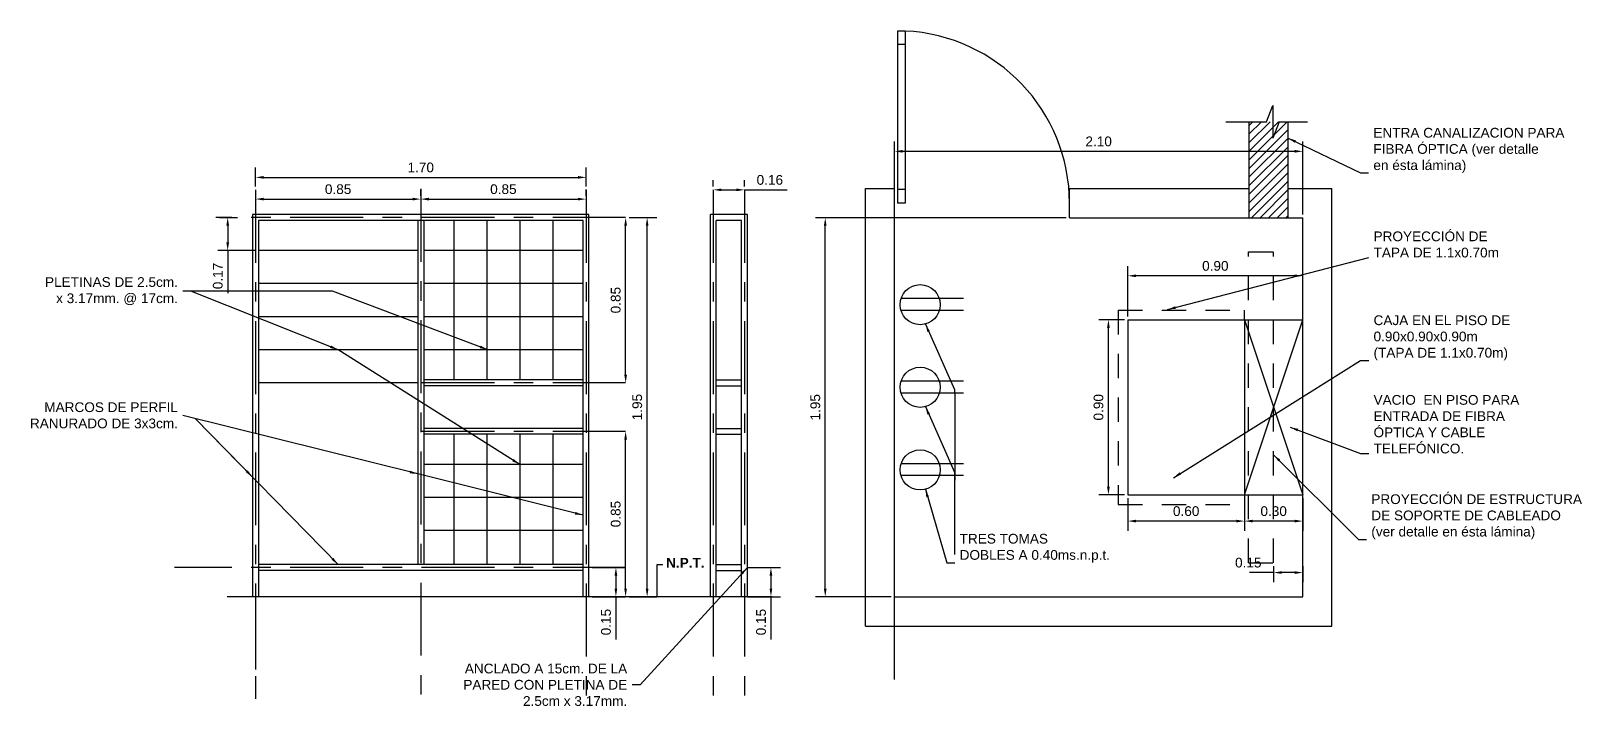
# Model space of a CAD drawing. Extents: x -1592 to 8, y 0 to 418.
# Drawn here: x -1271.01 to -1263.04, y 297.62 to 301.09 of the extents above; entities that cross this region are included whole.
import ezdxf

# ---------------------------------------------------------------- set-up
doc = ezdxf.new("R2010")
doc.units = 0
doc.header["$LTSCALE"] = 0.5
doc.header["$MEASUREMENT"] = 0
doc.linetypes.add('CENTER2', pattern=[1.125, 0.75, -0.125, 0.125, -0.125])
doc.linetypes.add('HIDDEN', pattern=[0.375, 0.25, -0.125])
doc.layers.get('DEFPOINTS').update_dxf_attribs({"linetype": 'CONTINUOUS'})
for name, color, linetype in [('2', 1, 'CONTINUOUS'), ('COTAS', 1, 'CONTINUOUS'), ('edificio', 1, 'CONTINUOUS'), ('EJES', 6, 'CENTER2'), ('fib-optica', 2, 'CONTINUOUS'), ('METAL', 1, 'CONTINUOUS'), ('paredes', 1, 'CONTINUOUS'), ('PISO', 9, 'CONTINUOUS'), ('PROYECCIONES', 6, 'HIDDEN'), ('TUBOS', 3, 'CONTINUOUS')]:
    doc.layers.add(name, color=color, linetype=linetype)
doc.styles.add('RAFA', font='sanssb__.ttf')
doc.styles.add('SANSSERIF', font='sas_____.pfb')
doc.dimstyles.new('1-25', dxfattribs={"dimscale": 0.278, "dimtxt": 0.18, "dimasz": 0.15, "dimexe": 0.18, "dimexo": 0.0625, "dimgap": 0.09, "dimtad": 1, "dimzin": 0, "dimdsep": 46, "dimtxsty": 'SANSSERIF', "dimcen": 0.09, "dimclrd": 6, "dimclre": 6, "dimclrt": 1, "dimaunit": 1, "dimadec": 1, "dimazin": 0, "dimtfac": 1, "dimtofl": 0, "dimtmove": 0, "dimatfit": 3, "dimfxl": 1, "dimtolj": 1, "dimtzin": 0, "dimarcsym": 0})

# ---------------------------------------------------------------- blocks, each defined once
blk = doc.blocks.new('*D70')
at = {"layer": 'COTAS', "color": 6, "lineweight": -2, "transparency": 16777216}
for p, q in [((-1265.6898, 300.1331), (-1266.9788, 300.1331)), ((-1266.9287, 298.2248), (-1266.9287, 300.0914)), ((-1266.5898, 298.1831), (-1266.9788, 298.1831))]:
    blk.add_line(p, q, dxfattribs=at)
at = {"layer": 'COTAS', "color": 6, "transparency": 16777216}
for points in [[(-1266.9357, 300.0914), (-1266.9218, 300.0914), (-1266.9287, 300.1331)], [(-1266.9357, 298.2248), (-1266.9218, 298.2248), (-1266.9287, 298.1831)]]:
    blk.add_solid(points, dxfattribs=at)
at = {"layer": 'DEFPOINTS', "color": 0, "transparency": 16777216}
for p in [(-1266.9287, 300.1331), (-1265.6725, 300.1331), (-1266.5725, 298.1831)]:
    blk.add_point(p, dxfattribs=at)
at = {"layer": 'COTAS', "color": 1, "transparency": 16777216, "insert": (-1266.9795, 299.1581), "char_height": 0.05004, "attachment_point": 5, "rotation": 90, "style": 'SANSSERIF'}
blk.add_mtext('\\A1;1.95', dxfattribs=at)
blk = doc.blocks.new('*D71')
at = {"layer": 'COTAS', "color": 6, "lineweight": -2, "transparency": 16777216}
for p, q in [((-1266.5725, 300.1504), (-1266.5725, 300.5245)), ((-1264.4725, 300.1504), (-1264.4725, 300.5245)), ((-1266.5308, 300.4745), (-1264.5142, 300.4745))]:
    blk.add_line(p, q, dxfattribs=at)
at = {"layer": 'COTAS', "color": 6, "transparency": 16777216}
for points in [[(-1266.5308, 300.4814), (-1266.5308, 300.4675), (-1266.5725, 300.4745)], [(-1264.5142, 300.4814), (-1264.5142, 300.4675), (-1264.4725, 300.4745)]]:
    blk.add_solid(points, dxfattribs=at)
at = {"layer": 'DEFPOINTS', "color": 0, "transparency": 16777216}
for p in [(-1264.4725, 300.4745), (-1266.5725, 300.1331), (-1264.4725, 300.1331)]:
    blk.add_point(p, dxfattribs=at)
at = {"layer": 'COTAS', "color": 1, "transparency": 16777216, "insert": (-1265.5225, 300.5253), "char_height": 0.05004, "attachment_point": 5, "style": 'SANSSERIF'}
blk.add_mtext('\\A1;2.10', dxfattribs=at)
blk = doc.blocks.new('*D72')
at = {"layer": 'COTAS', "color": 6, "lineweight": -2, "transparency": 16777216}
for p, q in [((-1264.7725, 298.6907), (-1264.7725, 298.523)), ((-1264.4725, 298.6907), (-1264.4725, 298.523)), ((-1264.5142, 298.5731), (-1264.7308, 298.5731))]:
    blk.add_line(p, q, dxfattribs=at)
at = {"layer": 'COTAS', "color": 6, "transparency": 16777216}
for points in [[(-1264.7308, 298.58), (-1264.7308, 298.5661), (-1264.7725, 298.5731)], [(-1264.5142, 298.58), (-1264.5142, 298.5661), (-1264.4725, 298.5731)]]:
    blk.add_solid(points, dxfattribs=at)
at = {"layer": 'DEFPOINTS', "color": 0, "transparency": 16777216}
for p in [(-1264.7725, 298.7081), (-1264.4725, 298.7081), (-1264.7725, 298.5731)]:
    blk.add_point(p, dxfattribs=at)
at = {"layer": 'COTAS', "color": 1, "transparency": 16777216, "insert": (-1264.6225, 298.6239), "char_height": 0.05004, "attachment_point": 5, "style": 'SANSSERIF'}
blk.add_mtext('\\A1;0.30', dxfattribs=at)
blk = doc.blocks.new('*D73')
at = {"layer": 'COTAS', "color": 6, "lineweight": -2, "transparency": 16777216}
for p, q in [((-1265.3725, 298.6907), (-1265.3725, 298.523)), ((-1264.7725, 298.6907), (-1264.7725, 298.523)), ((-1264.8142, 298.5731), (-1265.3308, 298.5731))]:
    blk.add_line(p, q, dxfattribs=at)
at = {"layer": 'COTAS', "color": 6, "transparency": 16777216}
for points in [[(-1265.3308, 298.58), (-1265.3308, 298.5661), (-1265.3725, 298.5731)], [(-1264.8142, 298.58), (-1264.8142, 298.5661), (-1264.7725, 298.5731)]]:
    blk.add_solid(points, dxfattribs=at)
at = {"layer": 'DEFPOINTS', "color": 0, "transparency": 16777216}
for p in [(-1265.3725, 298.7081), (-1264.7725, 298.7081), (-1265.3725, 298.5731)]:
    blk.add_point(p, dxfattribs=at)
at = {"layer": 'COTAS', "color": 1, "transparency": 16777216, "insert": (-1265.0725, 298.6239), "char_height": 0.05004, "attachment_point": 5, "style": 'SANSSERIF'}
blk.add_mtext('\\A1;0.60', dxfattribs=at)
blk = doc.blocks.new('*D74')
at = {"layer": 'COTAS', "color": 6, "lineweight": -2, "transparency": 16777216}
for p, q in [((-1265.3898, 299.6081), (-1265.5225, 299.6081)), ((-1265.4725, 298.7498), (-1265.4725, 299.5664)), ((-1265.3898, 298.7081), (-1265.5225, 298.7081))]:
    blk.add_line(p, q, dxfattribs=at)
at = {"layer": 'COTAS', "color": 6, "transparency": 16777216}
for points in [[(-1265.4794, 299.5664), (-1265.4655, 299.5664), (-1265.4725, 299.6081)], [(-1265.4794, 298.7498), (-1265.4655, 298.7498), (-1265.4725, 298.7081)]]:
    blk.add_solid(points, dxfattribs=at)
at = {"layer": 'DEFPOINTS', "color": 0, "transparency": 16777216}
for p in [(-1265.4725, 299.6081), (-1265.3725, 299.6081), (-1265.3725, 298.7081)]:
    blk.add_point(p, dxfattribs=at)
at = {"layer": 'COTAS', "color": 1, "transparency": 16777216, "insert": (-1265.5233, 299.1581), "char_height": 0.05004, "attachment_point": 5, "rotation": 90, "style": 'SANSSERIF'}
blk.add_mtext('\\A1;0.90', dxfattribs=at)
blk = doc.blocks.new('*D75')
at = {"layer": 'DEFPOINTS', "color": 0, "transparency": 16777216}
for p in [(-1264.6225, 298.3582), (-1264.4725, 298.3582), (-1264.4725, 298.3082)]:
    blk.add_point(p, dxfattribs=at)
at = {"layer": 'PROYECCIONES', "color": 6, "lineweight": -2, "transparency": 16777216}
for p, q in [((-1264.6225, 298.3409), (-1264.6225, 298.2582)), ((-1264.4725, 298.3409), (-1264.4725, 298.2582)), ((-1264.6225, 298.3082), (-1264.8419, 298.3082)), ((-1264.5142, 298.3082), (-1264.5808, 298.3082))]:
    blk.add_line(p, q, dxfattribs=at)
at = {"layer": 'PROYECCIONES', "color": 6, "transparency": 16777216}
for points in [[(-1264.5808, 298.3151), (-1264.5808, 298.3012), (-1264.6225, 298.3082)], [(-1264.5142, 298.3151), (-1264.5142, 298.3012), (-1264.4725, 298.3082)]]:
    blk.add_solid(points, dxfattribs=at)
at = {"layer": 'PROYECCIONES', "color": 1, "transparency": 16777216, "insert": (-1264.753, 298.359), "char_height": 0.05004, "attachment_point": 5, "style": 'SANSSERIF'}
blk.add_mtext('\\A1;0.15', dxfattribs=at)
blk = doc.blocks.new('*D76')
at = {"layer": 'COTAS', "color": 6, "lineweight": -2, "transparency": 16777216}
for p, q in [((-1269.859, 300.2937), (-1269.859, 300.3906)), ((-1269.8173, 300.3405), (-1268.2007, 300.3405)), ((-1268.159, 300.2937), (-1268.159, 300.3906))]:
    blk.add_line(p, q, dxfattribs=at)
at = {"layer": 'COTAS', "color": 6, "transparency": 16777216}
for points in [[(-1269.8173, 300.3475), (-1269.8173, 300.3336), (-1269.859, 300.3405)], [(-1268.2007, 300.3475), (-1268.2007, 300.3336), (-1268.159, 300.3405)]]:
    blk.add_solid(points, dxfattribs=at)
at = {"layer": 'DEFPOINTS', "color": 0, "transparency": 16777216}
for p in [(-1268.159, 300.3405), (-1269.859, 300.2763), (-1268.159, 300.2763)]:
    blk.add_point(p, dxfattribs=at)
at = {"layer": 'COTAS', "color": 1, "transparency": 16777216, "insert": (-1269.009, 300.3913), "char_height": 0.05004, "attachment_point": 5, "style": 'SANSSERIF'}
blk.add_mtext('\\A1;1.70', dxfattribs=at)
blk = doc.blocks.new('*D77')
at = {"layer": 'COTAS', "color": 6, "lineweight": -2, "transparency": 16777216}
for p, q in [((-1269.859, 300.259), (-1269.859, 300.1787)), ((-1269.009, 300.2635), (-1269.009, 300.1787)), ((-1269.8173, 300.2287), (-1269.0507, 300.2287))]:
    blk.add_line(p, q, dxfattribs=at)
at = {"layer": 'COTAS', "color": 6, "transparency": 16777216}
for points in [[(-1269.8173, 300.2357), (-1269.8173, 300.2218), (-1269.859, 300.2287)], [(-1269.0507, 300.2357), (-1269.0507, 300.2218), (-1269.009, 300.2287)]]:
    blk.add_solid(points, dxfattribs=at)
at = {"layer": 'DEFPOINTS', "color": 0, "transparency": 16777216}
for p in [(-1269.859, 300.2763), (-1269.009, 300.2809), (-1269.009, 300.2287)]:
    blk.add_point(p, dxfattribs=at)
at = {"layer": 'COTAS', "color": 1, "transparency": 16777216, "insert": (-1269.434, 300.2795), "char_height": 0.05004, "attachment_point": 5, "style": 'SANSSERIF'}
blk.add_mtext('\\A1;0.85', dxfattribs=at)
blk = doc.blocks.new('*D78')
at = {"layer": 'COTAS', "color": 6, "lineweight": -2, "transparency": 16777216}
for p, q in [((-1269.009, 300.2461), (-1269.009, 300.2788)), ((-1268.159, 300.2461), (-1268.159, 300.2788)), ((-1268.9673, 300.2287), (-1268.2007, 300.2287))]:
    blk.add_line(p, q, dxfattribs=at)
at = {"layer": 'COTAS', "color": 6, "transparency": 16777216}
for points in [[(-1268.9673, 300.2357), (-1268.9673, 300.2218), (-1269.009, 300.2287)], [(-1268.2007, 300.2357), (-1268.2007, 300.2218), (-1268.159, 300.2287)]]:
    blk.add_solid(points, dxfattribs=at)
at = {"layer": 'DEFPOINTS', "color": 0, "transparency": 16777216}
for p in [(-1269.009, 300.2287), (-1268.159, 300.2287), (-1268.159, 300.2287)]:
    blk.add_point(p, dxfattribs=at)
at = {"layer": 'COTAS', "color": 1, "transparency": 16777216, "insert": (-1268.584, 300.2795), "char_height": 0.05004, "attachment_point": 5, "style": 'SANSSERIF'}
blk.add_mtext('\\A1;0.85', dxfattribs=at)
blk = doc.blocks.new('*D79')
at = {"layer": 'COTAS', "color": 6, "lineweight": -2, "transparency": 16777216}
for p, q in [((-1270.0447, 300.1341), (-1269.9519, 300.1341)), ((-1270.0019, 300.0924), (-1270.0019, 300.0058)), ((-1269.8614, 299.9641), (-1270.052, 299.9641)), ((-1270.0019, 299.9641), (-1270.0019, 299.7442))]:
    blk.add_line(p, q, dxfattribs=at)
at = {"layer": 'COTAS', "color": 6, "transparency": 16777216}
for points in [[(-1270.0089, 300.0924), (-1269.995, 300.0924), (-1270.0019, 300.1341)], [(-1270.0089, 300.0058), (-1269.995, 300.0058), (-1270.0019, 299.9641)]]:
    blk.add_solid(points, dxfattribs=at)
at = {"layer": 'DEFPOINTS', "color": 0, "transparency": 16777216}
for p in [(-1270.0621, 300.1341), (-1270.0019, 299.9641), (-1269.844, 299.9641)]:
    blk.add_point(p, dxfattribs=at)
at = {"layer": 'COTAS', "color": 1, "transparency": 16777216, "insert": (-1270.0527, 299.8333), "char_height": 0.05004, "attachment_point": 5, "rotation": 90, "style": 'SANSSERIF'}
blk.add_mtext('\\A1;0.17', dxfattribs=at)
blk = doc.blocks.new('*D80')
at = {"layer": 'COTAS', "color": 6, "lineweight": -2, "transparency": 16777216}
for p, q in [((-1267.9727, 299.0341), (-1268.0054, 299.0341)), ((-1267.9554, 298.2258), (-1267.9554, 298.9924)), ((-1267.9727, 298.1841), (-1268.0054, 298.1841))]:
    blk.add_line(p, q, dxfattribs=at)
at = {"layer": 'COTAS', "color": 6, "transparency": 16777216}
for points in [[(-1267.9623, 298.9924), (-1267.9484, 298.9924), (-1267.9554, 299.0341)], [(-1267.9623, 298.2258), (-1267.9484, 298.2258), (-1267.9554, 298.1841)]]:
    blk.add_solid(points, dxfattribs=at)
at = {"layer": 'DEFPOINTS', "color": 0, "transparency": 16777216}
for p in [(-1267.9554, 299.0341), (-1267.9554, 299.0341), (-1267.9554, 298.1841)]:
    blk.add_point(p, dxfattribs=at)
at = {"layer": 'COTAS', "color": 1, "transparency": 16777216, "insert": (-1268.0062, 298.6091), "char_height": 0.05004, "attachment_point": 5, "rotation": 90, "style": 'SANSSERIF'}
blk.add_mtext('\\A1;0.85', dxfattribs=at)
blk = doc.blocks.new('*D81')
at = {"layer": 'COTAS', "color": 6, "lineweight": -2, "transparency": 16777216}
for p, q in [((-1267.938, 300.1341), (-1267.7947, 300.1341)), ((-1267.8447, 298.2258), (-1267.8447, 300.0924)), ((-1267.938, 298.1841), (-1267.7947, 298.1841))]:
    blk.add_line(p, q, dxfattribs=at)
at = {"layer": 'COTAS', "color": 6, "transparency": 16777216}
for points in [[(-1267.8517, 300.0924), (-1267.8378, 300.0924), (-1267.8447, 300.1341)], [(-1267.8517, 298.2258), (-1267.8378, 298.2258), (-1267.8447, 298.1841)]]:
    blk.add_solid(points, dxfattribs=at)
at = {"layer": 'DEFPOINTS', "color": 0, "transparency": 16777216}
for p in [(-1267.9554, 300.1341), (-1267.8447, 300.1341), (-1267.9554, 298.1841)]:
    blk.add_point(p, dxfattribs=at)
at = {"layer": 'COTAS', "color": 1, "transparency": 16777216, "insert": (-1267.8955, 299.1591), "char_height": 0.05004, "attachment_point": 5, "rotation": 90, "style": 'SANSSERIF'}
blk.add_mtext('\\A1;1.95', dxfattribs=at)
blk = doc.blocks.new('*D82')
at = {"layer": 'COTAS', "color": 6, "lineweight": -2, "transparency": 16777216}
for p, q in [((-1267.9727, 300.1341), (-1268.0054, 300.1341)), ((-1267.9554, 299.3258), (-1267.9554, 300.0924)), ((-1267.9727, 299.2841), (-1268.0054, 299.2841))]:
    blk.add_line(p, q, dxfattribs=at)
at = {"layer": 'COTAS', "color": 6, "transparency": 16777216}
for points in [[(-1267.9623, 300.0924), (-1267.9484, 300.0924), (-1267.9554, 300.1341)], [(-1267.9623, 299.3258), (-1267.9484, 299.3258), (-1267.9554, 299.2841)]]:
    blk.add_solid(points, dxfattribs=at)
at = {"layer": 'DEFPOINTS', "color": 0, "transparency": 16777216}
for p in [(-1267.9554, 300.1341), (-1267.9554, 300.1341), (-1267.9554, 299.2841)]:
    blk.add_point(p, dxfattribs=at)
at = {"layer": 'COTAS', "color": 1, "transparency": 16777216, "insert": (-1268.0062, 299.7091), "char_height": 0.05004, "attachment_point": 5, "rotation": 90, "style": 'SANSSERIF'}
blk.add_mtext('\\A1;0.85', dxfattribs=at)
blk = doc.blocks.new('*D83')
at = {"layer": 'DEFPOINTS', "color": 0, "transparency": 16777216}
for p in [(-1268.144, 298.3341), (-1268.144, 298.1841), (-1268.0054, 298.1841)]:
    blk.add_point(p, dxfattribs=at)
at = {"layer": 'METAL', "color": 6, "lineweight": -2, "transparency": 16777216}
for p, q in [((-1268.1267, 298.3341), (-1267.9554, 298.3341)), ((-1268.0054, 298.2924), (-1268.0054, 298.2258)), ((-1268.1267, 298.1841), (-1267.9554, 298.1841)), ((-1268.0054, 298.1841), (-1268.0054, 297.9646))]:
    blk.add_line(p, q, dxfattribs=at)
at = {"layer": 'METAL', "color": 6, "transparency": 16777216}
for points in [[(-1268.0123, 298.2924), (-1267.9984, 298.2924), (-1268.0054, 298.3341)], [(-1268.0123, 298.2258), (-1267.9984, 298.2258), (-1268.0054, 298.1841)]]:
    blk.add_solid(points, dxfattribs=at)
at = {"layer": 'METAL', "color": 1, "transparency": 16777216, "insert": (-1268.0562, 298.0535), "char_height": 0.05004, "attachment_point": 5, "rotation": 90, "style": 'SANSSERIF'}
blk.add_mtext('\\A1;0.15', dxfattribs=at)
blk = doc.blocks.new('*D84')
at = {"layer": 'DEFPOINTS', "color": 0, "transparency": 16777216}
for p in [(-1267.3466, 298.3341), (-1267.3466, 298.1841), (-1267.208, 298.1841)]:
    blk.add_point(p, dxfattribs=at)
at = {"layer": 'METAL', "color": 6, "lineweight": -2, "transparency": 16777216}
for p, q in [((-1267.3293, 298.3341), (-1267.158, 298.3341)), ((-1267.208, 298.2924), (-1267.208, 298.2258)), ((-1267.3293, 298.1841), (-1267.158, 298.1841)), ((-1267.208, 298.1841), (-1267.208, 297.9646))]:
    blk.add_line(p, q, dxfattribs=at)
at = {"layer": 'METAL', "color": 6, "transparency": 16777216}
for points in [[(-1267.215, 298.2924), (-1267.2011, 298.2924), (-1267.208, 298.3341)], [(-1267.215, 298.2258), (-1267.2011, 298.2258), (-1267.208, 298.1841)]]:
    blk.add_solid(points, dxfattribs=at)
at = {"layer": 'METAL', "color": 1, "transparency": 16777216, "insert": (-1267.2588, 298.0535), "char_height": 0.05004, "attachment_point": 5, "rotation": 90, "style": 'SANSSERIF'}
blk.add_mtext('\\A1;0.15', dxfattribs=at)
blk = doc.blocks.new('*D85')
at = {"layer": 'DEFPOINTS', "color": 0, "transparency": 16777216}
for p in [(-1267.5043, 300.2763), (-1267.3443, 300.2763), (-1267.3443, 300.2763)]:
    blk.add_point(p, dxfattribs=at)
at = {"layer": 'METAL', "color": 6, "lineweight": -2, "transparency": 16777216}
for p, q in [((-1267.5043, 300.2937), (-1267.5043, 300.3264)), ((-1267.3443, 300.2937), (-1267.3443, 300.3264)), ((-1267.4626, 300.2763), (-1267.386, 300.2763)), ((-1267.3443, 300.2763), (-1267.1249, 300.2763))]:
    blk.add_line(p, q, dxfattribs=at)
at = {"layer": 'METAL', "color": 6, "transparency": 16777216}
for points in [[(-1267.4626, 300.2833), (-1267.4626, 300.2694), (-1267.5043, 300.2763)], [(-1267.386, 300.2833), (-1267.386, 300.2694), (-1267.3443, 300.2763)]]:
    blk.add_solid(points, dxfattribs=at)
at = {"layer": 'METAL', "color": 1, "transparency": 16777216, "insert": (-1267.2137, 300.3272), "char_height": 0.05004, "attachment_point": 5, "style": 'SANSSERIF'}
blk.add_mtext('\\A1;0.16', dxfattribs=at)
blk = doc.blocks.new('*D110')
at = {"layer": 'COTAS', "color": 6, "lineweight": -2, "transparency": 16777216}
for p, q in [((-1265.3725, 299.6254), (-1265.3725, 299.8842)), ((-1264.4725, 299.6254), (-1264.4725, 299.8842)), ((-1264.5142, 299.8342), (-1265.3308, 299.8342))]:
    blk.add_line(p, q, dxfattribs=at)
at = {"layer": 'COTAS', "color": 6, "transparency": 16777216}
for points in [[(-1265.3308, 299.8411), (-1265.3308, 299.8272), (-1265.3725, 299.8342)], [(-1264.5142, 299.8411), (-1264.5142, 299.8272), (-1264.4725, 299.8342)]]:
    blk.add_solid(points, dxfattribs=at)
at = {"layer": 'DEFPOINTS', "color": 0, "transparency": 16777216}
for p in [(-1265.3725, 299.8342), (-1265.3725, 299.6081), (-1264.4725, 299.6081)]:
    blk.add_point(p, dxfattribs=at)
at = {"layer": 'COTAS', "color": 1, "transparency": 16777216, "insert": (-1264.9225, 299.885), "char_height": 0.05004, "attachment_point": 5, "style": 'SANSSERIF'}
blk.add_mtext('\\A1;0.90', dxfattribs=at)

msp = doc.modelspace()

# ---------------------------------------------------------------- hatches: boundary and pattern name
at = {"layer": '2'}
h = msp.add_hatch(dxfattribs=at)
h.set_pattern_fill('ANSI31', color=6, scale=0.25, angle=180, style=0)
h.set_pattern_definition([(225, (-2314.279148, 753.98805), (0.0220970869, -0.0220970869), [])])
h.paths.add_polyline_path([(-1264.7482, 300.1331), (-1264.6994, 300.1331), (-1264.6994, 300.2831), (-1264.7482, 300.2831)])
h.paths.add_polyline_path([(-1264.6994, 300.1331), (-1264.5482, 300.1331), (-1264.5482, 300.1681), (-1264.6744, 300.1681), (-1264.6994, 300.1681)])
h.paths.add_polyline_path([(-1264.6744, 300.1681), (-1264.5482, 300.1681), (-1264.5482, 300.2081), (-1264.6744, 300.2081)])
h.paths.add_polyline_path([(-1264.6994, 300.1681), (-1264.6744, 300.1681), (-1264.6744, 300.2481), (-1264.6994, 300.2481)])
h.paths.add_polyline_path([(-1264.6744, 300.2081), (-1264.5482, 300.2081), (-1264.5482, 300.2481), (-1264.6744, 300.2481)])
h.paths.add_polyline_path([(-1264.6994, 300.2481), (-1264.6744, 300.2481), (-1264.5482, 300.2481), (-1264.5482, 300.2831), (-1264.6994, 300.2831)])
h.paths.add_polyline_path([(-1264.7482, 300.2831), (-1264.6994, 300.2831), (-1264.5482, 300.2831), (-1264.5482, 300.6265), (-1264.7482, 300.6265)])

# ---------------------------------------------------------------- linework, layer by layer
at = {"layer": '2', "color": 5}
for p, q in [((-1264.7482, 300.1331), (-1264.7482, 300.6265)), ((-1264.5482, 300.1331), (-1264.5482, 300.6265))]:
    msp.add_line(p, q, dxfattribs=at)
at = {"layer": '2'}
for p, q in [((-1264.7725, 299.6081), (-1264.4725, 299.6081)), ((-1264.7725, 299.6081), (-1264.4725, 298.7081)), ((-1264.7725, 298.7081), (-1264.4725, 299.6081)), ((-1264.7725, 298.7081), (-1264.4725, 298.7081))]:
    msp.add_line(p, q, dxfattribs=at)
at = {"layer": 'COTAS'}
for p, q in [((-1264.6588, 300.6265), (-1264.6266, 300.71)), ((-1264.6266, 300.71), (-1264.6266, 300.5429)), ((-1264.8687, 300.6265), (-1264.6588, 300.6265)), ((-1264.5944, 300.6265), (-1264.6266, 300.5429)), ((-1264.5944, 300.6265), (-1264.4489, 300.6265)), ((-1267.7646, 298.3487), (-1267.7947, 298.3487)), ((-1267.7947, 298.3487), (-1267.7947, 298.1841))]:
    msp.add_line(p, q, dxfattribs=at)
at = {"layer": 'COTAS', "color": 6}
msp.add_line((-1269.4631, 299.7555), (-1270.1912, 299.7555), dxfattribs=at)
at = {"layer": 'edificio'}
for p, q in [((-1266.5175, 301.0931), (-1266.5575, 301.0931)), ((-1266.5575, 301.0931), (-1266.5575, 300.2081)), ((-1266.5175, 301.0931), (-1266.5175, 300.2081)), ((-1266.5175, 301.0231), (-1266.5575, 301.0231)), ((-1266.5175, 300.2781), (-1266.5575, 300.2781)), ((-1266.5175, 300.2081), (-1266.5575, 300.2081))]:
    msp.add_line(p, q, dxfattribs=at)
at = {"layer": 'edificio', "color": 5}
for p, q in [((-1266.7225, 300.2831), (-1266.5725, 300.2831)), ((-1266.7225, 298.0331), (-1266.7225, 300.2831)), ((-1266.5725, 298.1831), (-1266.5725, 300.2831)), ((-1265.6725, 300.1331), (-1265.6725, 300.2831)), ((-1265.6725, 300.2831), (-1264.7482, 300.2831)), ((-1264.5482, 300.2831), (-1264.3225, 300.2831)), ((-1264.3225, 298.0331), (-1264.3225, 300.2831)), ((-1265.6725, 300.1331), (-1264.4725, 300.1331)), ((-1264.4725, 298.1831), (-1264.4725, 300.1331)), ((-1266.5725, 297.7583), (-1266.5725, 299.8583)), ((-1266.5725, 298.1831), (-1264.4725, 298.1831)), ((-1266.7225, 298.0331), (-1264.3225, 298.0331))]:
    msp.add_line(p, q, dxfattribs=at)
at = {"layer": 'edificio'}
msp.add_arc((-1266.5591, 300.2074), 0.8867, 0.04476, 87.3062, dxfattribs=at)
at = {"layer": 'EJES'}
for p, q in [((-1269.859, 300.2763), (-1269.859, 297.6586)), ((-1269.009, 300.2809), (-1269.009, 297.6586)), ((-1268.159, 300.2763), (-1268.159, 297.6586)), ((-1267.5043, 300.2763), (-1267.5043, 297.6586)), ((-1267.3443, 300.2763), (-1267.3443, 297.6586)), ((-1267.9554, 300.1341), (-1270.0621, 300.1341)), ((-1267.9554, 299.2841), (-1269.009, 299.2841)), ((-1267.9554, 299.0341), (-1269.009, 299.0341)), ((-1267.9554, 298.3341), (-1270.2749, 298.3341)), ((-1269.859, 298.1841), (-1269.859, 297.6586))]:
    msp.add_line(p, q, dxfattribs=at)
at = {"layer": 'fib-optica', "color": 6}
msp.add_line((-1266.2625, 299.2082), (-1266.2648, 298.4004), dxfattribs=at)
at = {"layer": 'METAL', "color": 3}
for p, q in [((-1269.874, 300.1491), (-1269.874, 298.1841)), ((-1268.144, 300.1491), (-1269.874, 300.1491)), ((-1269.844, 300.1191), (-1269.844, 298.1841)), ((-1268.174, 300.1191), (-1269.844, 300.1191)), ((-1269.024, 300.1191), (-1269.024, 298.3491)), ((-1268.994, 300.1191), (-1268.994, 298.3491)), ((-1268.174, 298.1841), (-1268.174, 300.1191)), ((-1268.144, 298.1841), (-1268.144, 300.1491)), ((-1267.5193, 298.1841), (-1267.5193, 300.1491)), ((-1267.3293, 300.1491), (-1267.5193, 300.1491)), ((-1267.4893, 298.1841), (-1267.4893, 300.1191)), ((-1267.3593, 300.1191), (-1267.4893, 300.1191)), ((-1267.3593, 298.1841), (-1267.3593, 300.1191)), ((-1267.3293, 298.1841), (-1267.3293, 300.1491)), ((-1268.174, 299.2991), (-1268.994, 299.2991)), ((-1267.4893, 299.2991), (-1267.3593, 299.2991)), ((-1268.174, 299.2691), (-1268.994, 299.2691)), ((-1267.4893, 299.2691), (-1267.3593, 299.2691)), ((-1268.174, 299.0491), (-1268.994, 299.0491)), ((-1267.4893, 299.0491), (-1267.3593, 299.0491)), ((-1268.174, 299.0191), (-1268.994, 299.0191)), ((-1267.4893, 299.0191), (-1267.3593, 299.0191)), ((-1268.174, 298.3491), (-1269.844, 298.3491)), ((-1267.4893, 298.3491), (-1267.3593, 298.3491)), ((-1268.174, 298.3191), (-1269.844, 298.3191)), ((-1267.4893, 298.3191), (-1267.3593, 298.3191))]:
    msp.add_line(p, q, dxfattribs=at)
at = {"layer": 'METAL', "color": 5}
for p, q in [((-1268.839, 300.1191), (-1268.839, 299.2991)), ((-1268.669, 300.1191), (-1268.669, 299.2991)), ((-1268.499, 300.1191), (-1268.499, 299.2991)), ((-1268.329, 300.1191), (-1268.329, 299.2991)), ((-1269.024, 299.9641), (-1269.844, 299.9641)), ((-1268.174, 299.9641), (-1268.994, 299.9641)), ((-1269.024, 299.7941), (-1269.844, 299.7941)), ((-1268.174, 299.7941), (-1268.994, 299.7941)), ((-1269.024, 299.6241), (-1269.844, 299.6241)), ((-1268.174, 299.6241), (-1268.994, 299.6241)), ((-1269.024, 299.4541), (-1269.844, 299.4541)), ((-1268.174, 299.4541), (-1268.994, 299.4541)), ((-1269.024, 299.2841), (-1269.844, 299.2841)), ((-1268.839, 299.0191), (-1268.839, 298.3491)), ((-1268.669, 299.0191), (-1268.669, 298.3491)), ((-1268.499, 299.0191), (-1268.499, 298.3491)), ((-1268.329, 299.0191), (-1268.329, 298.3491)), ((-1268.174, 298.8641), (-1268.994, 298.8641)), ((-1268.174, 298.6941), (-1268.994, 298.6941)), ((-1268.174, 298.5241), (-1268.994, 298.5241))]:
    msp.add_line(p, q, dxfattribs=at)
at = {"layer": 'paredes'}
for p, q in [((-1265.3725, 299.6081), (-1264.7725, 299.6081)), ((-1265.3725, 299.6081), (-1265.3725, 298.7081)), ((-1264.7725, 299.6081), (-1264.7725, 298.7081)), ((-1265.3725, 298.7081), (-1264.7725, 298.7081))]:
    msp.add_line(p, q, dxfattribs=at)
at = {"layer": 'PISO', "color": 2}
msp.add_line((-1267.2017, 298.1841), (-1270.0047, 298.1841), dxfattribs=at)
at = {"layer": 'PROYECCIONES', "color": 5}
for p, q in [((-1264.7525, 298.3582), (-1264.7525, 299.9579)), ((-1264.7525, 299.9579), (-1264.6225, 299.9579)), ((-1264.6225, 298.3582), (-1264.6225, 299.9579)), ((-1264.7525, 298.3582), (-1264.6225, 298.3582))]:
    msp.add_line(p, q, dxfattribs=at)
at = {"layer": 'PROYECCIONES', "color": 1}
for p, q in [((-1265.4225, 299.6581), (-1265.4225, 298.6581)), ((-1265.4225, 299.6581), (-1264.7725, 299.6581)), ((-1264.7725, 299.6081), (-1264.7725, 299.6581)), ((-1265.4225, 298.6581), (-1264.7725, 298.6581)), ((-1264.7725, 298.7081), (-1264.7725, 298.6581))]:
    msp.add_line(p, q, dxfattribs=at)
at = {"layer": 'TUBOS'}
for p, q in [((-1266.5361, 299.7186), (-1266.2174, 299.7186)), ((-1266.5361, 299.6578), (-1266.2174, 299.6578)), ((-1266.5361, 299.2939), (-1266.2174, 299.2939)), ((-1266.5361, 299.2331), (-1266.2174, 299.2331)), ((-1266.5361, 298.8691), (-1266.2174, 298.8691)), ((-1266.5361, 298.8083), (-1266.2174, 298.8083))]:
    msp.add_line(p, q, dxfattribs=at)
for centre in [(-1266.4405, 299.6858), (-1266.4405, 299.261), (-1266.4405, 298.8363)]:
    msp.add_circle(centre, 0.1031, dxfattribs=at)

# ---------------------------------------------------------------- texts
at = {"layer": '2', "color": 1, "char_height": 0.05004, "style": 'SANSSERIF'}
for s, insert, attachment_point in [('{\\Fsas_____.pfb;ENTRA CANALIZACION PARA \\PFIBRA ÓPTICA (ver detalle\\Pen ésta lámina)}', (-1264.1097, 300.3631), 7), ('{\\Fsas_____.pfb;PROYECCIÓN DE \\PTAPA DE 1.1x0.70m}', (-1264.1088, 299.9281), 7), ('{\\Fsas_____.pfb;PLETINAS DE 2.5cm.\\Px 3.17mm. @ 17cm.}', (-1270.2579, 299.7555), 6), ('{\\Fsas_____.pfb;CAJA EN EL PISO DE \\P0.90x0.90x0.90m\\P(TAPA DE 1.1x0.70m)}', (-1264.1088, 299.3988), 7), ('{\\Fsas_____.pfb;VACIO  EN PISO PARA\\PENTRADA DE FIBRA \\PÓPTICA Y CABLE \\PTELEFÓNICO.}', (-1264.1088, 298.9202), 7), ('{\\Fsas_____.pfb;MARCOS DE PERFIL\\PRANURADO DE 3x3cm.}', (-1270.2579, 299.1166), 6), ('{\\Fsas_____.pfb;PROYECCIÓN DE ESTRUCTURA\\PDE SOPORTE DE CABLEADO\\P(ver detalle en ésta lámina)}', (-1264.1202, 298.4787), 7), ('{\\Fsas_____.pfb;TRES TOMAS\\PDOBLES A 0.40ms.n.p.t.}', (-1266.2375, 298.3588), 7), ('{\\Fsas_____.pfb;ANCLADO A 15cm. DE LA\\PPARED CON PLETINA DE \\P2.5cm x 3.17mm.}', (-1267.9472, 297.7309), 6)]:
    msp.add_mtext(s, dxfattribs=dict(at, insert=insert, attachment_point=attachment_point))
at = {"layer": 'COTAS', "style": 'RAFA'}
msp.add_text('N.P.T.', height=0.05, dxfattribs=at).set_placement((-1267.7474, 298.3337))

# ---------------------------------------------------------------- dimensions: what is measured, and where the dimension line sits
at = {"layer": 'COTAS'}
for base, p1, p2, picture, middle in [((-1264.4725, 300.4745), (-1266.5725, 300.1331), (-1264.4725, 300.1331), '*D71', (-1265.5225, 300.5253)), ((-1268.159, 300.3405), (-1269.859, 300.2763), (-1268.159, 300.2763), '*D76', (-1269.009, 300.3913)), ((-1269.009, 300.2287), (-1269.859, 300.2763), (-1269.009, 300.2809), '*D77', (-1269.434, 300.2795)), ((-1268.159, 300.2287), (-1269.009, 300.2287), (-1268.159, 300.2287), '*D78', (-1268.584, 300.2795))]:
    dim = msp.add_linear_dim(base=base, p1=p1, p2=p2, dimstyle='1-25', dxfattribs=at)
    dim.commit()
    dim.dimension.update_dxf_attribs({"geometry": picture, "text_midpoint": middle})
for base, p1, p2, angle, picture, middle in [((-1270.0019, 299.9641), (-1270.0621, 300.1341), (-1269.844, 299.9641), 90, '*D79', (-1270.0527, 299.8333)), ((-1267.9554, 300.1341), (-1267.9554, 299.2841), (-1267.9554, 300.1341), 90, '*D82', (-1268.0062, 299.7091)), ((-1267.8447, 300.1341), (-1267.9554, 298.1841), (-1267.9554, 300.1341), 90, '*D81', (-1267.8955, 299.1591)), ((-1266.9287, 300.1331), (-1266.5725, 298.1831), (-1265.6725, 300.1331), 90, '*D70', (-1266.9795, 299.1581)), ((-1265.3725, 299.8342), (-1264.4725, 299.6081), (-1265.3725, 299.6081), 180, '*D110', (-1264.9225, 299.885)), ((-1265.4725, 299.6081), (-1265.3725, 298.7081), (-1265.3725, 299.6081), 90, '*D74', (-1265.5233, 299.1581)), ((-1267.9554, 299.0341), (-1267.9554, 298.1841), (-1267.9554, 299.0341), 90, '*D80', (-1268.0062, 298.6091)), ((-1265.3725, 298.5731), (-1264.7725, 298.7081), (-1265.3725, 298.7081), 180, '*D73', (-1265.0725, 298.6239)), ((-1264.7725, 298.5731), (-1264.4725, 298.7081), (-1264.7725, 298.7081), 180, '*D72', (-1264.6225, 298.6239))]:
    dim = msp.add_linear_dim(base=base, p1=p1, p2=p2, angle=angle, dimstyle='1-25', dxfattribs=at)
    dim.commit()
    dim.dimension.update_dxf_attribs({"geometry": picture, "text_midpoint": middle})
at = {"layer": 'METAL', "color": 3}
dim = msp.add_linear_dim(base=(-1267.3443, 300.2763), p1=(-1267.5043, 300.2763), p2=(-1267.3443, 300.2763), dimstyle='1-25', dxfattribs=at)
dim.commit()
dim.dimension.update_dxf_attribs({"geometry": '*D85', "text_midpoint": (-1267.2137, 300.3272)})
for base, p1, p2, picture, middle in [((-1268.0054, 298.1841), (-1268.144, 298.3341), (-1268.144, 298.1841), '*D83', (-1268.0562, 298.0535)), ((-1267.208, 298.1841), (-1267.3466, 298.3341), (-1267.3466, 298.1841), '*D84', (-1267.2588, 298.0535))]:
    dim = msp.add_linear_dim(base=base, p1=p1, p2=p2, angle=90, dimstyle='1-25', dxfattribs=at)
    dim.commit()
    dim.dimension.update_dxf_attribs({"geometry": picture, "text_midpoint": middle})
at = {"layer": 'PROYECCIONES', "color": 5}
dim = msp.add_linear_dim(base=(-1264.4725, 298.3082), p1=(-1264.6225, 298.3582), p2=(-1264.4725, 298.3582), angle=180, dimstyle='1-25', dxfattribs=at)
dim.commit()
dim.dimension.update_dxf_attribs({"geometry": '*D75', "text_midpoint": (-1264.753, 298.3082), "dimtype": 160})

# ---------------------------------------------------------------- leaders
at = {"layer": '2', "annotation_type": 0, "has_hookline": 1}
for points, hookline_direction, text_width in [([(-1264.5482, 300.5426), (-1264.1764, 300.3631), (-1264.1347, 300.3631)], 0, 0.9578), ([(-1265.168, 299.6607), (-1264.1338, 299.9281)], 0, 0.627), ([(-1269.434, 299.4541), (-1270.1912, 299.7555), (-1270.2329, 299.7555)], 1, 0.6592), ([(-1265.1383, 298.7956), (-1264.1755, 299.3988), (-1264.1338, 299.3988)], 0, 0.6835), ([(-1269.024, 298.8152), (-1270.2329, 299.1166)], 1, 0.7352), ([(-1264.5377, 299.0557), (-1264.1755, 298.9202), (-1264.1338, 298.9202)], 0, 0.7332), ([(-1264.6225, 298.9135), (-1264.1869, 298.4787), (-1264.1452, 298.4787)], 0, 1.0568), ([(-1266.4138, 298.7367), (-1266.3042, 298.3588), (-1266.2625, 298.3588)], 0, 0.7472), ([(-1267.3293, 298.3341), (-1267.8805, 297.7309), (-1267.9222, 297.7309)], 1, 0.818)]:
    msp.add_leader(points, dimstyle='1-25', override={"dimgap": 0.09, "dimtad": 0}, dxfattribs=dict(at, hookline_direction=hookline_direction, text_width=text_width))
at = {"layer": '2'}
for points in [[(-1268.6642, 299.4541), (-1269.4631, 299.7555)], [(-1268.499, 298.8641), (-1269.434, 299.4541)], [(-1269.434, 298.3491), (-1270.1695, 299.1008)], [(-1269.874, 298.7988), (-1270.1695, 299.1008)], [(-1268.174, 298.6033), (-1269.024, 298.8152)]]:
    msp.add_leader(points, dimstyle='1-25', override={"dimgap": 0.09, "dimtad": 0}, dxfattribs=at)
at = {"layer": '2', "annotation_type": 0, "has_hookline": 1, "hookline_direction": 0, "text_width": 0.7472, "horizontal_direction": (0.05384, -0.99855, 0)}
for points in [[(-1266.4138, 299.5861), (-1266.2648, 299.2498), (-1266.2625, 299.2082)], [(-1266.4138, 299.1614), (-1266.2648, 298.8251), (-1266.2625, 298.7835)]]:
    msp.add_leader(points, dimstyle='1-25', override={"dimgap": 0.09, "dimtad": 0}, dxfattribs=at)

doc.saveas('drawing.dxf')
